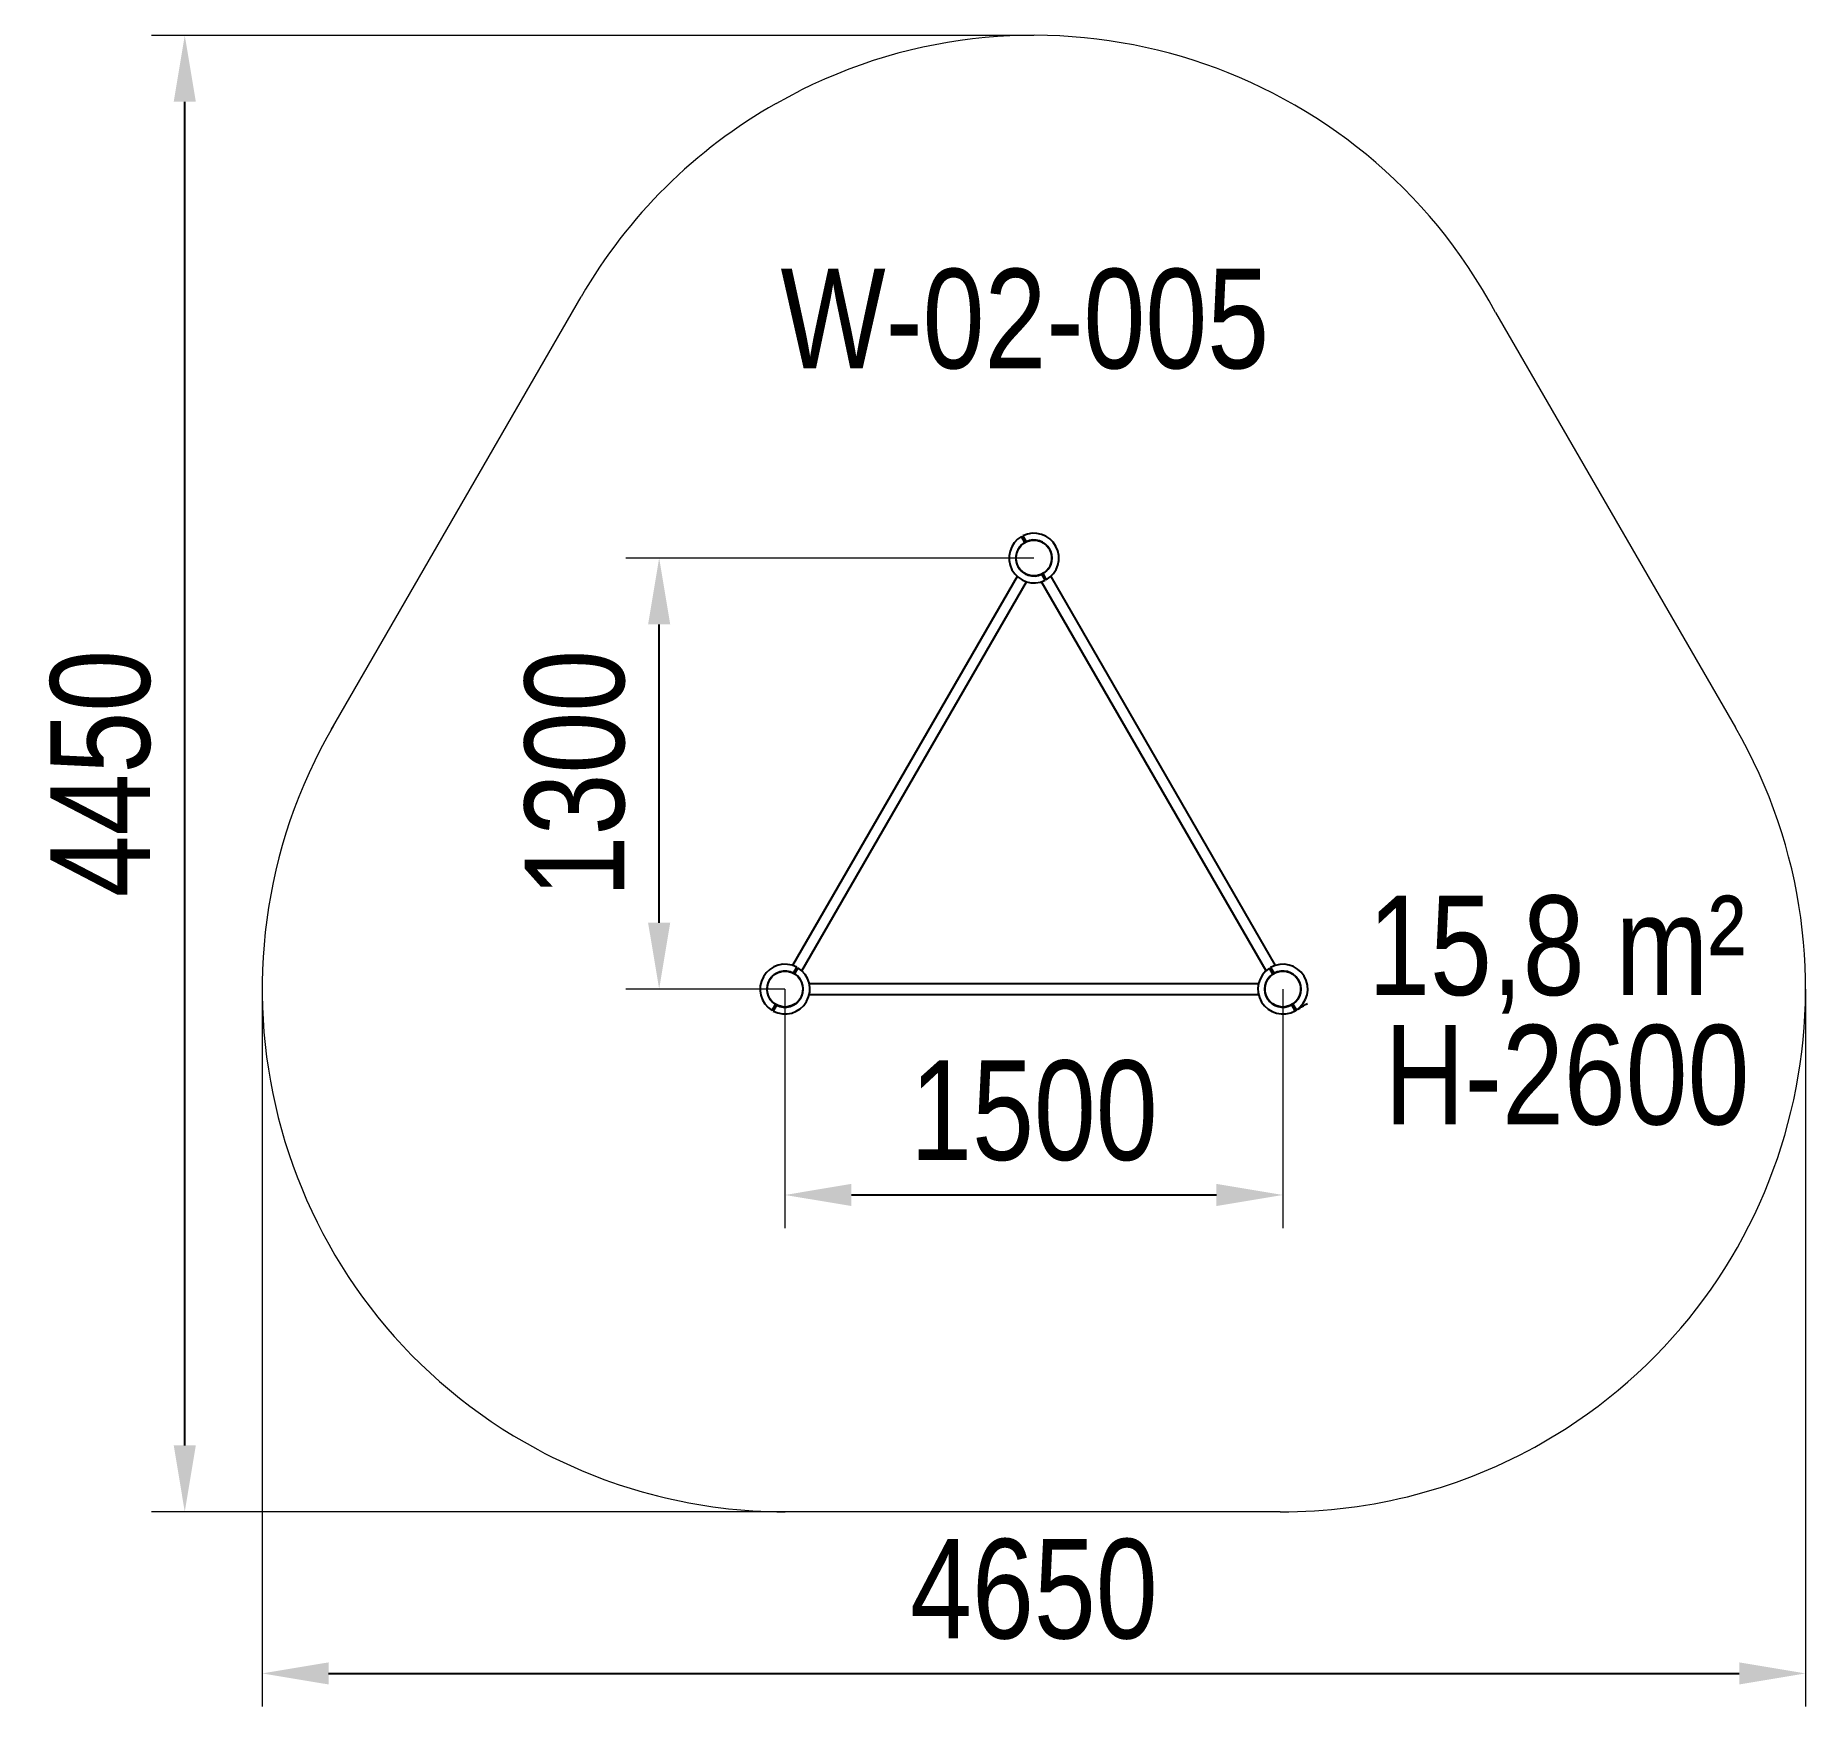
# Model space of a CAD drawing. Header units: millimetres. Extents: x -2796 to 2538, y -2406 to 2630.
import ezdxf

# ---------------------------------------------------------------- set-up
doc = ezdxf.new("R2010")
doc.units = ezdxf.units.MM
for name, color, linetype in [('DIKOM_АРТИКУЛ', 7, 'Continuous'), ('DIKOM_ЗОНА', 80, 'Continuous'), ('DIKOM_ОБЪЕКТ', 7, 'Continuous'), ('DIKOM_РАЗМЕР_ЗОНА', 7, 'Continuous'), ('DIKOM_РАЗМЕР_ОБЪЕКТА', 7, 'Continuous')]:
    doc.layers.add(name, color=color, linetype=linetype)
doc.styles.add('style1', font='arial.ttf', dxfattribs={"width": 0.8})
doc.dimstyles.new('1-50', dxfattribs={"dimtxt": 300, "dimasz": 200, "dimexe": 100, "dimexo": 0, "dimgap": 100, "dimtad": 1, "dimdec": 0, "dimtxsty": 'style1', "dimcen": 0, "dimclrd": 7, "dimclre": 7, "dimadec": 1, "dimazin": 2, "dimtfac": 1, "dimtdec": 0, "dimtmove": 0, "dimatfit": 3, "dimfxl": 0, "dimlwd": 25, "dimlwe": 18, "dimarcsym": 0})

# ---------------------------------------------------------------- blocks, each defined once
blk = doc.blocks.new('*D1')
at = {"layer": 'Defpoints', "color": 0, "transparency": 16777216}
for p in [(-537, -243.6), (963, -243.6), (963, -864)]:
    blk.add_point(p, dxfattribs=at)
at = {"layer": 'DIKOM_РАЗМЕР_ОБЪЕКТА', "color": 7, "lineweight": 18, "transparency": 16777216}
for p, q in [((-537, -243.6), (-537, -964)), ((963, -243.6), (963, -964))]:
    blk.add_line(p, q, dxfattribs=at)
at = {"layer": 'DIKOM_РАЗМЕР_ОБЪЕКТА', "color": 7, "lineweight": 25, "transparency": 16777216}
blk.add_line((-337, -864), (763, -864), dxfattribs=at)
at = {"layer": 'DIKOM_РАЗМЕР_ОБЪЕКТА', "color": 7, "transparency": 16777216}
for points in [[(-337, -830.6), (-337, -897.3), (-537, -864)], [(763, -830.6), (763, -897.3), (963, -864)]]:
    blk.add_solid(points, dxfattribs=at)
at = {"layer": 'DIKOM_РАЗМЕР_ОБЪЕКТА', "color": 0, "transparency": 16777216, "insert": (213, -610.8), "char_height": 300, "attachment_point": 5, "style": 'style1'}
blk.add_mtext('1500', dxfattribs=at)
blk = doc.blocks.new('*D2')
at = {"layer": 'Defpoints', "color": 0, "transparency": 16777216}
for p in [(-2345.5, 2630.4), (213, 2630.4), (209, -1818.6)]:
    blk.add_point(p, dxfattribs=at)
at = {"layer": 'DIKOM_РАЗМЕР_ЗОНА', "color": 7, "lineweight": 18, "transparency": 16777216}
for p, q in [((213, 2630.4), (-2445.5, 2630.4)), ((209, -1818.6), (-2445.5, -1818.6))]:
    blk.add_line(p, q, dxfattribs=at)
at = {"layer": 'DIKOM_РАЗМЕР_ЗОНА', "color": 7, "lineweight": 25, "transparency": 16777216}
blk.add_line((-2345.5, -1618.6), (-2345.5, 2430.4), dxfattribs=at)
at = {"layer": 'DIKOM_РАЗМЕР_ЗОНА', "color": 7, "transparency": 16777216}
for points in [[(-2378.8, 2430.4), (-2312.1, 2430.4), (-2345.5, 2630.4)], [(-2378.8, -1618.6), (-2312.1, -1618.6), (-2345.5, -1818.6)]]:
    blk.add_solid(points, dxfattribs=at)
at = {"layer": 'DIKOM_РАЗМЕР_ЗОНА', "color": 0, "transparency": 16777216, "insert": (-2598.6, 405.9), "char_height": 300, "attachment_point": 5, "rotation": 90, "style": 'style1'}
blk.add_mtext('4450', dxfattribs=at)
blk = doc.blocks.new('*D3')
at = {"layer": 'Defpoints', "color": 0, "transparency": 16777216}
for p in [(-2112, -243.6), (2538, -243.6), (2538, -2305.8)]:
    blk.add_point(p, dxfattribs=at)
at = {"layer": 'DIKOM_РАЗМЕР_ЗОНА', "color": 7, "lineweight": 18, "transparency": 16777216}
for p, q in [((-2112, -243.6), (-2112, -2405.8)), ((2538, -243.6), (2538, -2405.8))]:
    blk.add_line(p, q, dxfattribs=at)
at = {"layer": 'DIKOM_РАЗМЕР_ЗОНА', "color": 7, "lineweight": 25, "transparency": 16777216}
blk.add_line((-1912, -2305.8), (2338, -2305.8), dxfattribs=at)
at = {"layer": 'DIKOM_РАЗМЕР_ЗОНА', "color": 7, "transparency": 16777216}
for points in [[(-1912, -2272.5), (-1912, -2339.1), (-2112, -2305.8)], [(2338, -2272.5), (2338, -2339.1), (2538, -2305.8)]]:
    blk.add_solid(points, dxfattribs=at)
at = {"layer": 'DIKOM_РАЗМЕР_ЗОНА', "color": 0, "transparency": 16777216, "insert": (213, -2052.6), "char_height": 300, "attachment_point": 5, "style": 'style1'}
blk.add_mtext('4650', dxfattribs=at)
blk = doc.blocks.new('*D0')
at = {"layer": 'Defpoints', "color": 0, "transparency": 16777216}
for p in [(-916.1, 1055.4), (213, 1055.4), (-537, -243.6)]:
    blk.add_point(p, dxfattribs=at)
at = {"layer": 'DIKOM_РАЗМЕР_ОБЪЕКТА', "color": 7, "lineweight": 18, "transparency": 16777216}
for p, q in [((213, 1055.4), (-1016.1, 1055.4)), ((-537, -243.6), (-1016.1, -243.6))]:
    blk.add_line(p, q, dxfattribs=at)
at = {"layer": 'DIKOM_РАЗМЕР_ОБЪЕКТА', "color": 7, "lineweight": 25, "transparency": 16777216}
blk.add_line((-916.1, -43.6), (-916.1, 855.4), dxfattribs=at)
at = {"layer": 'DIKOM_РАЗМЕР_ОБЪЕКТА', "color": 7, "transparency": 16777216}
for points in [[(-949.5, 855.4), (-882.8, 855.4), (-916.1, 1055.4)], [(-949.5, -43.6), (-882.8, -43.6), (-916.1, -243.6)]]:
    blk.add_solid(points, dxfattribs=at)
at = {"layer": 'DIKOM_РАЗМЕР_ОБЪЕКТА', "color": 0, "transparency": 16777216, "insert": (-1169.4, 405.9), "char_height": 300, "attachment_point": 5, "rotation": 90, "style": 'style1'}
blk.add_mtext('1300', dxfattribs=at)

msp = doc.modelspace()

# ---------------------------------------------------------------- linework, layer by layer
at = {"layer": 'DIKOM_ЗОНА', "color": 3, "lineweight": 15}
for p, q in [((-563.8, 2425.6), (-489.6, 2465)), ((-1904.4, 538), (-1151, 1842.9)), ((1603.4, 1795.4), (2326.5, 544.8)), ((-1354.7, -1589.7), (-1281.8, -1631.3)), ((1744.7, -1610.9), (1816.5, -1567.3)), ((954.9, -1818.6), (-537, -1818.6))]:
    msp.add_line(p, q, dxfattribs=at)
for centre, start, end in [((213, 1055.4), 28.0234, 116.4953), ((213, 1055.4), 119.5515, 150.0006), ((-537, -243.6), 149.7524, 238.7207), ((963, -243.6), 302.813, 30.0372), ((-537, -243.6), 241.7768, 270.0008), ((963, -243.6), 269.7059, 299.7568)]:
    msp.add_arc(centre, 1575, start, end, dxfattribs=at)
at = {"layer": 'DIKOM_ОБЪЕКТ'}
for p, q in [((176, 1120.7), (185.7, 1102.6)), ((185.7, 1102.6), (176, 1120.7)), ((176, 1120.7), (185.7, 1102.6)), ((179.6, 1122.6), (189.2, 1104.5)), ((189.2, 1104.5), (179.6, 1122.6)), ((179.6, 1122.6), (189.2, 1104.5)), ((162.5, 1000), (-514.2, -172.1)), ((-486.5, -188.1), (190.2, 984)), ((912.5, -188.1), (235.8, 984)), ((236.8, 1006.4), (246.5, 988.3)), ((246.5, 988.3), (236.8, 1006.4)), ((236.8, 1006.4), (246.5, 988.3)), ((240.4, 1008.3), (250, 990.2)), ((250, 990.2), (240.4, 1008.3)), ((240.4, 1008.3), (250, 990.2)), ((263.5, 1000), (940.2, -172.1)), ((-501.5, -177.5), (-511.7, -195.3)), ((-511.7, -195.3), (-501.5, -177.5)), ((-501.5, -177.5), (-511.7, -195.3)), ((-498, -179.5), (-508.2, -197.3)), ((-508.2, -197.3), (-498, -179.5)), ((-498, -179.5), (-508.2, -197.3)), ((922.4, -180.5), (933, -198.1)), ((933, -198.1), (922.4, -180.5)), ((922.4, -180.5), (933, -198.1)), ((925.8, -178.5), (936.5, -196)), ((936.5, -196), (925.8, -178.5)), ((925.8, -178.5), (936.5, -196)), ((889.8, -227.6), (-463.7, -227.6)), ((-463.7, -259.6), (889.8, -259.6)), ((-565.7, -289.9), (-575.9, -307.7)), ((-575.9, -307.7), (-565.7, -289.9)), ((-565.7, -289.9), (-575.9, -307.7)), ((-562.3, -291.9), (-572.5, -309.7)), ((-572.5, -309.7), (-562.3, -291.9)), ((-562.3, -291.9), (-572.5, -309.7)), ((989.6, -291.2), (1000.3, -308.7)), ((1000.3, -308.7), (989.6, -291.2)), ((989.6, -291.2), (1000.3, -308.7)), ((993, -289.1), (1003.7, -306.6)), ((1003.7, -306.6), (993, -289.1)), ((993, -289.1), (1003.7, -306.6))]:
    msp.add_line(p, q, dxfattribs=at)
for centre in [(213, 1055.4), (-537, -243.6), (963, -243.6)]:
    msp.add_circle(centre, 54, dxfattribs=at)
for centre, radius, start, end in [((213, 1055.4), 75, 119.5515, 296.4953), ((213, 1055.4), 75, 119.5515, 296.4953), ((213, 1055.4), 75, 119.5515, 296.4953), ((213, 1055.4), 75, 299.5515, 116.4953), ((213, 1055.4), 75, 299.5515, 116.4953), ((213, 1055.4), 75, 299.5515, 116.4953), ((213, 1055.4), 54.5, 120.1265, 295.9203), ((213, 1055.4), 54.5, 120.1265, 295.9203), ((213, 1055.4), 54.5, 120.1265, 295.9203), ((213, 1055.4), 54.5, 300.1265, 115.9203), ((213, 1055.4), 54.5, 300.1265, 115.9203), ((213, 1055.4), 54.5, 300.1265, 115.9203), ((-537, -243.6), 75, 61.7768, 238.7207), ((-537, -243.6), 75, 61.7768, 238.7207), ((-537, -243.6), 75, 61.7768, 238.7207), ((-537, -243.6), 54.5, 62.3518, 238.1457), ((-537, -243.6), 54.5, 62.3518, 238.1457), ((-537, -243.6), 54.5, 62.3518, 238.1457), ((-537, -243.6), 75, 241.7768, 58.7207), ((-537, -243.6), 75, 241.7768, 58.7207), ((-537, -243.6), 75, 241.7768, 58.7207), ((-537, -243.6), 54.5, 242.3518, 58.1457), ((-537, -243.6), 54.5, 242.3518, 58.1457), ((-537, -243.6), 54.5, 242.3518, 58.1457), ((963, -243.6), 75, 122.813, 299.7568), ((963, -243.6), 75, 122.813, 299.7568), ((963, -243.6), 75, 122.813, 299.7568), ((963, -243.6), 54.5, 123.388, 299.1818), ((963, -243.6), 54.5, 123.388, 299.1818), ((963, -243.6), 54.5, 123.388, 299.1818), ((963, -243.6), 75, 302.813, 119.7568), ((963, -243.6), 75, 302.813, 119.7568), ((963, -243.6), 75, 302.813, 119.7568), ((963, -243.6), 54.5, 303.388, 119.1818), ((963, -243.6), 54.5, 303.388, 119.1818), ((963, -243.6), 54.5, 303.388, 119.1818), ((213, 1055.4), 1575, 299.5515, 301.5631)]:
    msp.add_arc(centre, radius, start, end, dxfattribs=at)

# ---------------------------------------------------------------- texts
at = {"layer": 'DIKOM_АРТИКУЛ', "color": 7, "linetype": 'Continuous', "lineweight": 15, "insert": (-550.3, 1927), "char_height": 300, "attachment_point": 1, "style": 'style1'}
msp.add_mtext_dynamic_manual_height_columns('W-02-005', width=2314.7, gutter_width=20, heights=[0], dxfattribs=at)
at = {"layer": 'DIKOM_РАЗМЕР_ОБЪЕКТА', "insert": (1219.9, 38.4), "char_height": 300, "width": 2314.7, "attachment_point": 1, "style": 'style1'}
msp.add_mtext('15,8 m²', dxfattribs=at)
at = {"layer": 'DIKOM_РАЗМЕР_ОБЪЕКТА', "insert": (1269.3, -351.6), "char_height": 300, "attachment_point": 1, "style": 'style1'}
msp.add_mtext_dynamic_manual_height_columns('H-2600', width=2314.7, gutter_width=20, heights=[0], dxfattribs=at)

# ---------------------------------------------------------------- dimensions: what is measured, and where the dimension line sits
at = {"layer": 'DIKOM_РАЗМЕР_ЗОНА'}
dim = msp.add_linear_dim(base=(-2345.5, 2630.4), p1=(209, -1818.6), p2=(213, 2630.4), angle=90, text='4450', dimstyle='1-50', dxfattribs=at)
dim.commit()
dim.dimension.update_dxf_attribs({"geometry": '*D2', "text_midpoint": (-2345.5, 405.9), "dimtype": 160})
dim = msp.add_linear_dim(base=(2538, -2305.8), p1=(-2112, -243.6), p2=(2538, -243.6), dimstyle='1-50', dxfattribs=at)
dim.commit()
dim.dimension.update_dxf_attribs({"geometry": '*D3', "text_midpoint": (213, -2305.8), "dimtype": 160})
at = {"layer": 'DIKOM_РАЗМЕР_ОБЪЕКТА'}
dim = msp.add_linear_dim(base=(-916.1, 1055.4), p1=(-537, -243.6), p2=(213, 1055.4), angle=90, text='1300', dimstyle='1-50', dxfattribs=at)
dim.commit()
dim.dimension.update_dxf_attribs({"geometry": '*D0', "text_midpoint": (-916.1, 405.9), "dimtype": 160})
dim = msp.add_linear_dim(base=(963, -864), p1=(-537, -243.6), p2=(963, -243.6), dimstyle='1-50', dxfattribs=at)
dim.commit()
dim.dimension.update_dxf_attribs({"geometry": '*D1', "text_midpoint": (213, -864), "dimtype": 160})

doc.saveas('drawing.dxf')
